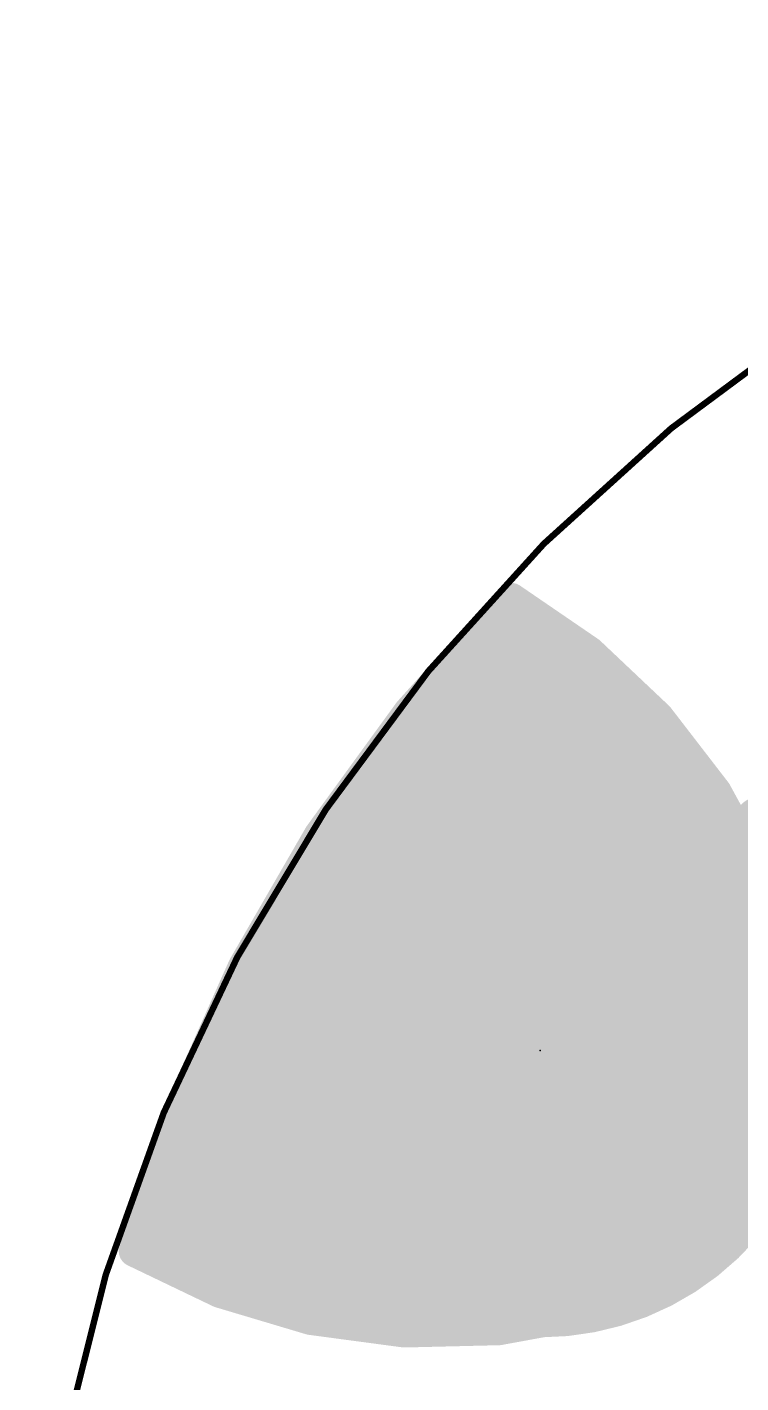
# Model space of a CAD drawing. Extents: x -7 to 7, y -7.1 to 7.
# Drawn here: x -7 to -4.15, y 1.6 to 7 of the extents above; entities that cross this region are included whole.
import ezdxf

# ---------------------------------------------------------------- set-up
doc = ezdxf.new("R2010")
doc.units = 0
for name, color, linetype in [('1', 12, 'CONTINUOUS'), ('16', 132, 'CONTINUOUS'), ('17', 110, 'CONTINUOUS'), ('20', 53, 'CONTINUOUS'), ('23', 53, 'CONTINUOUS'), ('29', 253, 'CONTINUOUS')]:
    doc.layers.add(name, color=color, linetype=linetype)

# ---------------------------------------------------------------- blocks, each defined once
blk = doc.blocks.new('ROUNDP')
at = {"const_width": 0.5}
blk.add_lwpolyline([(0, -0.25, 1), (0, 0.25, 1), (0, -0.25)], format="xyb", dxfattribs=at)

msp = doc.modelspace()

# ---------------------------------------------------------------- linework, layer by layer
at = {"layer": '1'}
for points, const_width in [([(-5.069, 4.72), (-5.4749, 4.2692)], 0.127), ([(-5.088, 4.699), (-5.0383, 4.699)], 0.127), ([(-4.7579, 4.5072), (-5.069, 4.72)], 0.127), ([(-5.2023, 4.572), (-4.8527, 4.572)], 0.127), ([(-4.484, 4.2483), (-4.7579, 4.5072)], 0.127), ([(-5.3167, 4.445), (-4.6921, 4.445)], 0.127), ([(-5.431, 4.318), (-4.5577, 4.318)], 0.127), ([(-5.4749, 4.2692), (-5.8315, 3.7784)], 0.127), ([(-4.2539, 3.9497), (-4.484, 4.2483)], 0.127), ([(-5.5318, 4.191), (-4.4398, 4.191)], 0.127), ([(-5.624, 4.064), (-4.342, 4.064)], 0.127), ([(-5.7163, 3.937), (-4.2469, 3.937)], 0.127), ([(-4.0733, 3.6189), (-4.2539, 3.9497)], 0.127), ([(-5.8315, 3.7784), (-6.1348, 3.2531)], 0.127), ([(-5.8086, 3.81), (-4.1776, 3.81)], 0.127), ([(-5.8866, 3.683), (-4.1083, 3.683)], 0.127), ([(-5.9599, 3.556), (-4.0509, 3.556)], 0.127), ([(-6.0333, 3.429), (-4.0057, 3.429)], 0.127), ([(-6.1066, 3.302), (-3.9604, 3.302)], 0.127), ([(-6.1348, 3.2531), (-6.3816, 2.6989)], 0.127), ([(-6.1696, 3.175), (-3.9346, 3.175)], 0.127), ([(-6.2261, 3.048), (-3.9172, 3.048)], 0.127), ([(-4.953, 2.921), (-0.95, 2.921)], 0.254), ([(-6.2827, 2.921), (-3.9154, 2.921)], 0.127), ([(-6.3392, 2.794), (-3.9173, 2.794)], 0.127), ([(-6.3816, 2.6989), (-6.569, 2.122)], 0.127), ([(-6.3919, 2.667), (-3.9333, 2.667)], 0.127), ([(-6.4332, 2.54), (-3.9561, 2.54)], 0.127), ([(-6.4745, 2.413), (-3.9894, 2.413)], 0.127), ([(-4.1611, 2.2121), (-4.0004, 2.371)], 0.127), ([(-6.5157, 2.286), (-4.0863, 2.286)], 0.127), ([(-4.3411, 2.0755), (-4.1611, 2.2121)], 0.127), ([(-6.557, 2.159), (-4.231, 2.159)], 0.127), ([(-6.569, 2.122), (-6.2292, 1.959)], 0.127), ([(-4.5375, 1.9635), (-4.3411, 2.0755)], 0.127), ([(-6.3814, 2.032), (-4.4174, 2.032)], 0.127), ([(-6.2292, 1.959), (-5.868, 1.8512)], 0.127), ([(-4.7468, 1.8782), (-4.5375, 1.9635)], 0.127), ([(-6.0483, 1.905), (-4.681, 1.905)], 0.127), ([(-5.868, 1.8512), (-5.4944, 1.8012)], 0.127), ([(-5.1175, 1.8103), (-4.7468, 1.8782)], 0.127), ([(-5.4944, 1.8012), (-5.1175, 1.8103)], 0.127)]:
    msp.add_lwpolyline(points, dxfattribs=dict(at, const_width=const_width))
for points, const_width in [([(-5.088, 4.7307, 1), (-5.088, 4.6673)], 0.0635), ([(-5.0511, 4.7462, 1), (-5.087, 4.6938)], 0.0635), ([(-5.0454, 4.6988, 1), (-5.0926, 4.7413)], 0.0635), ([(-5.0383, 4.6673, 1), (-5.0383, 4.7307)], 0.0635), ([(-5.2023, 4.6037, 1), (-5.2023, 4.5403)], 0.0635), ([(-4.8527, 4.5403, 1), (-4.8527, 4.6037)], 0.0635), ([(-4.7361, 4.5303, 1), (-4.7797, 4.4841)], 0.0635), ([(-4.7759, 4.481, 1), (-4.74, 4.5334)], 0.0635), ([(-5.3167, 4.4768, 1), (-5.3167, 4.4133)], 0.0635), ([(-4.6921, 4.4133, 1), (-4.6921, 4.4768)], 0.0635), ([(-5.431, 4.3498, 1), (-5.431, 4.2863)], 0.0635), ([(-4.5577, 4.2863, 1), (-4.5577, 4.3498)], 0.0635), ([(-5.4985, 4.2905, 1), (-5.4513, 4.248)], 0.0635), ([(-5.4493, 4.2506, 1), (-5.5006, 4.2879)], 0.0635), ([(-4.4588, 4.2677, 1), (-4.5091, 4.2289)], 0.0635), ([(-4.5058, 4.2252, 1), (-4.4622, 4.2714)], 0.0635), ([(-5.5318, 4.2227, 1), (-5.5318, 4.1593)], 0.0635), ([(-4.4398, 4.1593, 1), (-4.4398, 4.2227)], 0.0635), ([(-5.624, 4.0957, 1), (-5.624, 4.0323)], 0.0635), ([(-4.342, 4.0323, 1), (-4.342, 4.0957)], 0.0635), ([(-5.7163, 3.9688, 1), (-5.7163, 3.9053)], 0.0635), ([(-4.226, 3.9649, 1), (-4.2818, 3.9345)], 0.0635), ([(-4.279, 3.9304, 1), (-4.2287, 3.9691)], 0.0635), ([(-4.2469, 3.9053, 1), (-4.2469, 3.9688)], 0.0635), ([(-5.804, 3.7626, 1), (-5.859, 3.7943)], 0.0635), ([(-5.8086, 3.8418, 1), (-5.8086, 3.7782)], 0.0635), ([(-4.1776, 3.7782, 1), (-4.1776, 3.8418)], 0.0635), ([(-5.8572, 3.7971, 1), (-5.8058, 3.7598)], 0.0635), ([(-5.8866, 3.7148, 1), (-5.8866, 3.6513)], 0.0635), ([(-5.9599, 3.5878, 1), (-5.9599, 3.5242)], 0.0635), ([(-6.0333, 3.4608, 1), (-6.0333, 3.3973)], 0.0635), ([(-6.1066, 3.3338, 1), (-6.1066, 3.2702)], 0.0635), ([(-6.1623, 3.269, 1), (-6.1073, 3.2372)], 0.0635), ([(-6.1058, 3.2402, 1), (-6.1638, 3.266)], 0.0635), ([(-6.1696, 3.2068, 1), (-6.1696, 3.1433)], 0.0635), ([(-6.2261, 3.0798, 1), (-6.2261, 3.0162)], 0.0635), ([(-4.953, 2.9845, 1), (-4.953, 2.8575)], 0.127), ([(-6.2827, 2.9528, 1), (-6.2827, 2.8893)], 0.0635), ([(-6.3392, 2.8258, 1), (-6.3392, 2.7622)], 0.0635), ([(-6.3514, 2.6891, 1), (-6.4118, 2.7087)], 0.0635), ([(-6.3919, 2.6988, 1), (-6.3919, 2.6353)], 0.0635), ([(-6.4106, 2.7118, 1), (-6.3526, 2.686)], 0.0635), ([(-6.4332, 2.5718, 1), (-6.4332, 2.5082)], 0.0635), ([(-6.4745, 2.4448, 1), (-6.4745, 2.3813)], 0.0635), ([(-6.5157, 2.3178, 1), (-6.5157, 2.2542)], 0.0635), ([(-4.1419, 2.1868, 1), (-4.1803, 2.2374)], 0.0635), ([(-6.557, 2.1908, 1), (-6.557, 2.1273)], 0.0635), ([(-4.231, 2.1273, 1), (-4.231, 2.1908)], 0.0635), ([(-4.1834, 2.2346, 1), (-4.1387, 2.1895)], 0.0635), ([(-6.5553, 2.1506, 1), (-6.5828, 2.0933)], 0.0635), ([(-6.5992, 2.1318, 1), (-6.5388, 2.1121)], 0.0635), ([(-4.3603, 2.1008, 1), (-4.3219, 2.0502)], 0.0635), ([(-4.3254, 2.0479, 1), (-4.3569, 2.103)], 0.0635), ([(-6.3814, 2.0638, 1), (-6.3814, 2.0002)], 0.0635), ([(-4.4174, 2.0002, 1), (-4.4174, 2.0638)], 0.0635), ([(-6.2201, 1.9894, 1), (-6.2382, 1.9286)], 0.0635), ([(-6.2429, 1.9303, 1), (-6.2154, 1.9876)], 0.0635), ([(-4.5532, 1.9911, 1), (-4.5218, 1.9359)], 0.0635), ([(-4.5255, 1.9341, 1), (-4.5495, 1.9929)], 0.0635), ([(-6.0483, 1.9367, 1), (-6.0483, 1.8733)], 0.0635), ([(-4.681, 1.8733, 1), (-4.681, 1.9367)], 0.0635), ([(-5.8638, 1.8826, 1), (-5.8722, 1.8197)], 0.0635), ([(-5.877, 1.8207, 1), (-5.8589, 1.8816)], 0.0635), ([(-4.7588, 1.9076, 1), (-4.7348, 1.8488)], 0.0635), ([(-4.7411, 1.8469, 1), (-4.7525, 1.9094)], 0.0635), ([(-5.4951, 1.8329, 1), (-5.4936, 1.7694)], 0.0635), ([(-5.4986, 1.7697, 1), (-5.4902, 1.8327)], 0.0635), ([(-5.1233, 1.8415, 1), (-5.1118, 1.779)], 0.0635), ([(-5.1168, 1.7785, 1), (-5.1183, 1.842)], 0.0635)]:
    msp.add_lwpolyline(points, format="xyb", dxfattribs=dict(at, const_width=const_width))
at = {"layer": '16'}
for points, const_width in [([(-5.069, 4.72), (-5.4749, 4.2692)], 0.127), ([(-5.088, 4.699), (-5.0383, 4.699)], 0.127), ([(-4.7579, 4.5072), (-5.069, 4.72)], 0.127), ([(-5.2023, 4.572), (-4.8527, 4.572)], 0.127), ([(-4.484, 4.2483), (-4.7579, 4.5072)], 0.127), ([(-5.3167, 4.445), (-4.6921, 4.445)], 0.127), ([(-5.431, 4.318), (-4.5577, 4.318)], 0.127), ([(-5.4749, 4.2692), (-5.8315, 3.7784)], 0.127), ([(-4.2539, 3.9497), (-4.484, 4.2483)], 0.127), ([(-5.5318, 4.191), (-4.4398, 4.191)], 0.127), ([(-5.624, 4.064), (-4.342, 4.064)], 0.127), ([(-5.7163, 3.937), (-4.2469, 3.937)], 0.127), ([(-4.0733, 3.6189), (-4.2539, 3.9497)], 0.127), ([(-4.953, 2.921), (-4.064, 3.81)], 0.254), ([(-4.064, 3.81), (2.667, 3.81)], 0.254), ([(-5.8315, 3.7784), (-6.1348, 3.2531)], 0.127), ([(-5.8086, 3.81), (-4.1776, 3.81)], 0.127), ([(-5.8866, 3.683), (-4.1083, 3.683)], 0.127), ([(-5.9599, 3.556), (-4.0509, 3.556)], 0.127), ([(-6.0333, 3.429), (-4.0057, 3.429)], 0.127), ([(-6.1066, 3.302), (-3.9604, 3.302)], 0.127), ([(-6.1348, 3.2531), (-6.3816, 2.6989)], 0.127), ([(-6.1696, 3.175), (-3.9346, 3.175)], 0.127), ([(-6.2261, 3.048), (-3.9172, 3.048)], 0.127), ([(-6.2827, 2.921), (-3.9154, 2.921)], 0.127), ([(-6.3392, 2.794), (-3.9173, 2.794)], 0.127), ([(-6.3816, 2.6989), (-6.569, 2.122)], 0.127), ([(-6.3919, 2.667), (-3.9333, 2.667)], 0.127), ([(-6.4332, 2.54), (-3.9561, 2.54)], 0.127), ([(-6.4745, 2.413), (-3.9894, 2.413)], 0.127), ([(-4.1611, 2.2121), (-4.0004, 2.371)], 0.127), ([(-6.5157, 2.286), (-4.0863, 2.286)], 0.127), ([(-4.3411, 2.0755), (-4.1611, 2.2121)], 0.127), ([(-6.557, 2.159), (-4.231, 2.159)], 0.127), ([(-6.569, 2.122), (-6.2292, 1.959)], 0.127), ([(-4.5375, 1.9635), (-4.3411, 2.0755)], 0.127), ([(-6.3814, 2.032), (-4.4174, 2.032)], 0.127), ([(-6.2292, 1.959), (-5.868, 1.8512)], 0.127), ([(-4.7468, 1.8782), (-4.5375, 1.9635)], 0.127), ([(-6.0483, 1.905), (-4.681, 1.905)], 0.127), ([(-5.868, 1.8512), (-5.4944, 1.8012)], 0.127), ([(-5.1175, 1.8103), (-4.7468, 1.8782)], 0.127), ([(-5.4944, 1.8012), (-5.1175, 1.8103)], 0.127)]:
    msp.add_lwpolyline(points, dxfattribs=dict(at, const_width=const_width))
for points, const_width in [([(-5.088, 4.7307, 1), (-5.088, 4.6673)], 0.0635), ([(-5.0511, 4.7462, 1), (-5.087, 4.6938)], 0.0635), ([(-5.0454, 4.6988, 1), (-5.0926, 4.7413)], 0.0635), ([(-5.0383, 4.6673, 1), (-5.0383, 4.7307)], 0.0635), ([(-5.2023, 4.6037, 1), (-5.2023, 4.5403)], 0.0635), ([(-4.8527, 4.5403, 1), (-4.8527, 4.6037)], 0.0635), ([(-4.7361, 4.5303, 1), (-4.7797, 4.4841)], 0.0635), ([(-4.7759, 4.481, 1), (-4.74, 4.5334)], 0.0635), ([(-5.3167, 4.4768, 1), (-5.3167, 4.4133)], 0.0635), ([(-4.6921, 4.4133, 1), (-4.6921, 4.4768)], 0.0635), ([(-5.431, 4.3498, 1), (-5.431, 4.2863)], 0.0635), ([(-4.5577, 4.2863, 1), (-4.5577, 4.3498)], 0.0635), ([(-5.4985, 4.2905, 1), (-5.4513, 4.248)], 0.0635), ([(-5.4493, 4.2506, 1), (-5.5006, 4.2879)], 0.0635), ([(-4.4588, 4.2677, 1), (-4.5091, 4.2289)], 0.0635), ([(-4.5058, 4.2252, 1), (-4.4622, 4.2714)], 0.0635), ([(-5.5318, 4.2227, 1), (-5.5318, 4.1593)], 0.0635), ([(-4.4398, 4.1593, 1), (-4.4398, 4.2227)], 0.0635), ([(-5.624, 4.0957, 1), (-5.624, 4.0323)], 0.0635), ([(-4.342, 4.0323, 1), (-4.342, 4.0957)], 0.0635), ([(-5.7163, 3.9688, 1), (-5.7163, 3.9053)], 0.0635), ([(-4.226, 3.9649, 1), (-4.2818, 3.9345)], 0.0635), ([(-4.279, 3.9304, 1), (-4.2287, 3.9691)], 0.0635), ([(-4.2469, 3.9053, 1), (-4.2469, 3.9688)], 0.0635), ([(-4.064, 3.8735, 1), (-4.064, 3.7465)], 0.127), ([(-4.0191, 3.7651, 1), (-4.1089, 3.8549)], 0.127), ([(-5.804, 3.7626, 1), (-5.859, 3.7943)], 0.0635), ([(-5.8086, 3.8418, 1), (-5.8086, 3.7782)], 0.0635), ([(-4.1776, 3.7782, 1), (-4.1776, 3.8418)], 0.0635), ([(-5.8572, 3.7971, 1), (-5.8058, 3.7598)], 0.0635), ([(-5.8866, 3.7148, 1), (-5.8866, 3.6513)], 0.0635), ([(-5.9599, 3.5878, 1), (-5.9599, 3.5242)], 0.0635), ([(-6.0333, 3.4608, 1), (-6.0333, 3.3973)], 0.0635), ([(-6.1066, 3.3338, 1), (-6.1066, 3.2702)], 0.0635), ([(-6.1623, 3.269, 1), (-6.1073, 3.2372)], 0.0635), ([(-6.1058, 3.2402, 1), (-6.1638, 3.266)], 0.0635), ([(-6.1696, 3.2068, 1), (-6.1696, 3.1433)], 0.0635), ([(-6.2261, 3.0798, 1), (-6.2261, 3.0162)], 0.0635), ([(-4.9979, 2.9659, 1), (-4.9081, 2.8761)], 0.127), ([(-6.2827, 2.9528, 1), (-6.2827, 2.8893)], 0.0635), ([(-6.3392, 2.8258, 1), (-6.3392, 2.7622)], 0.0635), ([(-6.3514, 2.6891, 1), (-6.4118, 2.7087)], 0.0635), ([(-6.3919, 2.6988, 1), (-6.3919, 2.6353)], 0.0635), ([(-6.4106, 2.7118, 1), (-6.3526, 2.686)], 0.0635), ([(-6.4332, 2.5718, 1), (-6.4332, 2.5082)], 0.0635), ([(-6.4745, 2.4448, 1), (-6.4745, 2.3813)], 0.0635), ([(-6.5157, 2.3178, 1), (-6.5157, 2.2542)], 0.0635), ([(-4.1419, 2.1868, 1), (-4.1803, 2.2374)], 0.0635), ([(-6.557, 2.1908, 1), (-6.557, 2.1273)], 0.0635), ([(-4.231, 2.1273, 1), (-4.231, 2.1908)], 0.0635), ([(-4.1834, 2.2346, 1), (-4.1387, 2.1895)], 0.0635), ([(-6.5553, 2.1506, 1), (-6.5828, 2.0933)], 0.0635), ([(-6.5992, 2.1318, 1), (-6.5388, 2.1121)], 0.0635), ([(-4.3603, 2.1008, 1), (-4.3219, 2.0502)], 0.0635), ([(-4.3254, 2.0479, 1), (-4.3569, 2.103)], 0.0635), ([(-6.3814, 2.0638, 1), (-6.3814, 2.0002)], 0.0635), ([(-4.4174, 2.0002, 1), (-4.4174, 2.0638)], 0.0635), ([(-6.2201, 1.9894, 1), (-6.2382, 1.9286)], 0.0635), ([(-6.2429, 1.9303, 1), (-6.2154, 1.9876)], 0.0635), ([(-4.5532, 1.9911, 1), (-4.5218, 1.9359)], 0.0635), ([(-4.5255, 1.9341, 1), (-4.5495, 1.9929)], 0.0635), ([(-6.0483, 1.9367, 1), (-6.0483, 1.8733)], 0.0635), ([(-4.681, 1.8733, 1), (-4.681, 1.9367)], 0.0635), ([(-5.8638, 1.8826, 1), (-5.8722, 1.8197)], 0.0635), ([(-5.877, 1.8207, 1), (-5.8589, 1.8816)], 0.0635), ([(-4.7588, 1.9076, 1), (-4.7348, 1.8488)], 0.0635), ([(-4.7411, 1.8469, 1), (-4.7525, 1.9094)], 0.0635), ([(-5.4951, 1.8329, 1), (-5.4936, 1.7694)], 0.0635), ([(-5.4986, 1.7697, 1), (-5.4902, 1.8327)], 0.0635), ([(-5.1233, 1.8415, 1), (-5.1118, 1.779)], 0.0635), ([(-5.1168, 1.7785, 1), (-5.1183, 1.842)], 0.0635)]:
    msp.add_lwpolyline(points, format="xyb", dxfattribs=dict(at, const_width=const_width))
at = {"layer": '20', "const_width": 0.0254}
msp.add_lwpolyline([(0, -6.985, 1), (0, 6.985, 1), (0, -6.985)], format="xyb", dxfattribs=at)
at = {"layer": '23'}
msp.add_point((-4.953, 2.921), dxfattribs=at)
at = {"layer": '29', "const_width": 0.127}
for points in [[(-5.069, 4.72), (-5.4749, 4.2692)], [(-5.088, 4.699), (-5.0383, 4.699)], [(-4.7579, 4.5072), (-5.069, 4.72)], [(-5.2023, 4.572), (-4.8527, 4.572)], [(-4.484, 4.2483), (-4.7579, 4.5072)], [(-5.3167, 4.445), (-4.6921, 4.445)], [(-5.431, 4.318), (-4.5577, 4.318)], [(-5.4749, 4.2692), (-5.8315, 3.7784)], [(-4.2539, 3.9497), (-4.484, 4.2483)], [(-5.5318, 4.191), (-4.4398, 4.191)], [(-5.624, 4.064), (-4.342, 4.064)], [(-5.7163, 3.937), (-4.2469, 3.937)], [(-4.0733, 3.6189), (-4.2539, 3.9497)], [(-5.8315, 3.7784), (-6.1348, 3.2531)], [(-5.8086, 3.81), (-4.1776, 3.81)], [(-5.8866, 3.683), (-4.1083, 3.683)], [(-5.9599, 3.556), (-4.0509, 3.556)], [(-6.0333, 3.429), (-4.0057, 3.429)], [(-6.1066, 3.302), (-3.9604, 3.302)], [(-6.1348, 3.2531), (-6.3816, 2.6989)], [(-6.1696, 3.175), (-3.9346, 3.175)], [(-6.2261, 3.048), (-3.9172, 3.048)], [(-6.2827, 2.921), (-3.9154, 2.921)], [(-6.3392, 2.794), (-3.9173, 2.794)], [(-6.3816, 2.6989), (-6.569, 2.122)], [(-6.3919, 2.667), (-3.9333, 2.667)], [(-6.4332, 2.54), (-3.9561, 2.54)], [(-6.4745, 2.413), (-3.9894, 2.413)], [(-4.1611, 2.2121), (-4.0004, 2.371)], [(-6.5157, 2.286), (-4.0863, 2.286)], [(-4.3411, 2.0755), (-4.1611, 2.2121)], [(-6.557, 2.159), (-4.231, 2.159)], [(-6.569, 2.122), (-6.2292, 1.959)], [(-4.5375, 1.9635), (-4.3411, 2.0755)], [(-6.3814, 2.032), (-4.4174, 2.032)], [(-6.2292, 1.959), (-5.868, 1.8512)], [(-4.7468, 1.8782), (-4.5375, 1.9635)], [(-6.0483, 1.905), (-4.681, 1.905)], [(-5.868, 1.8512), (-5.4944, 1.8012)], [(-5.1175, 1.8103), (-4.7468, 1.8782)], [(-5.4944, 1.8012), (-5.1175, 1.8103)]]:
    msp.add_lwpolyline(points, dxfattribs=at)
at = {"layer": '29', "const_width": 0.0635}
for points in [[(-5.088, 4.7307, 1), (-5.088, 4.6673)], [(-5.0511, 4.7462, 1), (-5.087, 4.6938)], [(-5.0454, 4.6988, 1), (-5.0926, 4.7413)], [(-5.0383, 4.6673, 1), (-5.0383, 4.7307)], [(-5.2023, 4.6037, 1), (-5.2023, 4.5403)], [(-4.8527, 4.5403, 1), (-4.8527, 4.6037)], [(-4.7361, 4.5303, 1), (-4.7797, 4.4841)], [(-4.7759, 4.481, 1), (-4.74, 4.5334)], [(-5.3167, 4.4768, 1), (-5.3167, 4.4133)], [(-4.6921, 4.4133, 1), (-4.6921, 4.4768)], [(-5.431, 4.3498, 1), (-5.431, 4.2863)], [(-4.5577, 4.2863, 1), (-4.5577, 4.3498)], [(-5.4985, 4.2905, 1), (-5.4513, 4.248)], [(-5.4493, 4.2506, 1), (-5.5006, 4.2879)], [(-4.4588, 4.2677, 1), (-4.5091, 4.2289)], [(-4.5058, 4.2252, 1), (-4.4622, 4.2714)], [(-5.5318, 4.2227, 1), (-5.5318, 4.1593)], [(-4.4398, 4.1593, 1), (-4.4398, 4.2227)], [(-5.624, 4.0957, 1), (-5.624, 4.0323)], [(-4.342, 4.0323, 1), (-4.342, 4.0957)], [(-5.7163, 3.9688, 1), (-5.7163, 3.9053)], [(-4.226, 3.9649, 1), (-4.2818, 3.9345)], [(-4.279, 3.9304, 1), (-4.2287, 3.9691)], [(-4.2469, 3.9053, 1), (-4.2469, 3.9688)], [(-5.804, 3.7626, 1), (-5.859, 3.7943)], [(-5.8086, 3.8418, 1), (-5.8086, 3.7782)], [(-4.1776, 3.7782, 1), (-4.1776, 3.8418)], [(-5.8572, 3.7971, 1), (-5.8058, 3.7598)], [(-5.8866, 3.7148, 1), (-5.8866, 3.6513)], [(-5.9599, 3.5878, 1), (-5.9599, 3.5242)], [(-6.0333, 3.4608, 1), (-6.0333, 3.3973)], [(-6.1066, 3.3338, 1), (-6.1066, 3.2702)], [(-6.1623, 3.269, 1), (-6.1073, 3.2372)], [(-6.1058, 3.2402, 1), (-6.1638, 3.266)], [(-6.1696, 3.2068, 1), (-6.1696, 3.1433)], [(-6.2261, 3.0798, 1), (-6.2261, 3.0162)], [(-6.2827, 2.9528, 1), (-6.2827, 2.8893)], [(-6.3392, 2.8258, 1), (-6.3392, 2.7622)], [(-6.3514, 2.6891, 1), (-6.4118, 2.7087)], [(-6.3919, 2.6988, 1), (-6.3919, 2.6353)], [(-6.4106, 2.7118, 1), (-6.3526, 2.686)], [(-6.4332, 2.5718, 1), (-6.4332, 2.5082)], [(-6.4745, 2.4448, 1), (-6.4745, 2.3813)], [(-6.5157, 2.3178, 1), (-6.5157, 2.2542)], [(-4.1419, 2.1868, 1), (-4.1803, 2.2374)], [(-6.557, 2.1908, 1), (-6.557, 2.1273)], [(-4.231, 2.1273, 1), (-4.231, 2.1908)], [(-4.1834, 2.2346, 1), (-4.1387, 2.1895)], [(-6.5553, 2.1506, 1), (-6.5828, 2.0933)], [(-6.5992, 2.1318, 1), (-6.5388, 2.1121)], [(-4.3603, 2.1008, 1), (-4.3219, 2.0502)], [(-4.3254, 2.0479, 1), (-4.3569, 2.103)], [(-6.3814, 2.0638, 1), (-6.3814, 2.0002)], [(-4.4174, 2.0002, 1), (-4.4174, 2.0638)], [(-6.2201, 1.9894, 1), (-6.2382, 1.9286)], [(-6.2429, 1.9303, 1), (-6.2154, 1.9876)], [(-4.5532, 1.9911, 1), (-4.5218, 1.9359)], [(-4.5255, 1.9341, 1), (-4.5495, 1.9929)], [(-6.0483, 1.9367, 1), (-6.0483, 1.8733)], [(-4.681, 1.8733, 1), (-4.681, 1.9367)], [(-5.8638, 1.8826, 1), (-5.8722, 1.8197)], [(-5.877, 1.8207, 1), (-5.8589, 1.8816)], [(-4.7588, 1.9076, 1), (-4.7348, 1.8488)], [(-4.7411, 1.8469, 1), (-4.7525, 1.9094)], [(-5.4951, 1.8329, 1), (-5.4936, 1.7694)], [(-5.4986, 1.7697, 1), (-5.4902, 1.8327)], [(-5.1233, 1.8415, 1), (-5.1118, 1.779)], [(-5.1168, 1.7785, 1), (-5.1183, 1.842)]]:
    msp.add_lwpolyline(points, format="xyb", dxfattribs=at)

# ---------------------------------------------------------------- block references
at = {"layer": '17', "xscale": 2.1844, "yscale": 2.1844, "rotation": 60}
msp.add_blockref('ROUNDP', (-4.953, 2.921), dxfattribs=at)
msp.add_blockref('ROUNDP', (-4.953, 2.921), dxfattribs=at)
at = {"layer": '29', "xscale": 2.286, "yscale": 2.286, "rotation": 60}
msp.add_blockref('ROUNDP', (-4.953, 2.921), dxfattribs=at)

doc.saveas('drawing.dxf')
